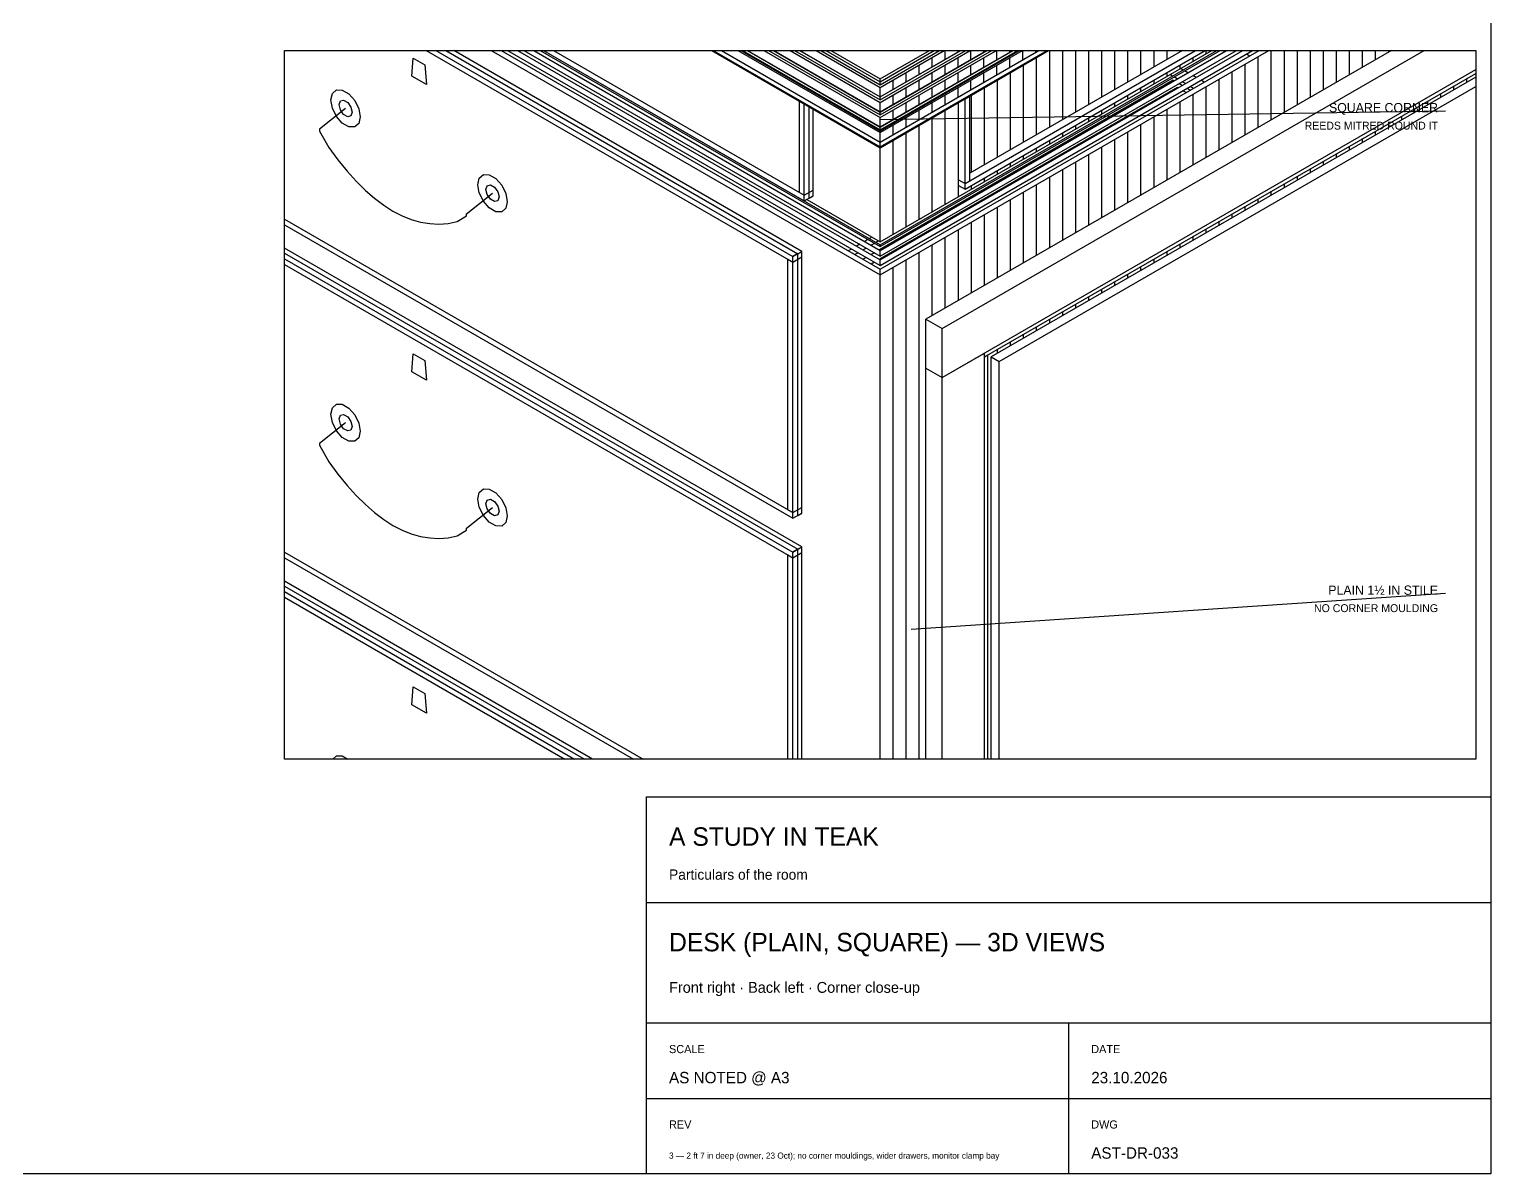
# Model space of a CAD drawing. Header units: inches. Extents: x 0.3 to 16.2, y 0.3 to 11.4.
# Drawn here: x 8.59 to 16.22, y 0.31 to 6.29 of the extents above; entities that cross this region are included whole.
import ezdxf
from ezdxf.enums import TextEntityAlignment as Align

# ---------------------------------------------------------------- set-up
doc = ezdxf.new("R2010")
doc.units = ezdxf.units.IN
doc.header["$LTSCALE"] = 0.009843
doc.header["$MEASUREMENT"] = 0
doc.layers.add('GEOMETRY', color=7, linetype='Continuous')
doc.layers.add('TEXT', color=7, linetype='Continuous')

msp = doc.modelspace()

# ---------------------------------------------------------------- linework, layer by layer
at = {"layer": 'GEOMETRY'}
for p, q in [((13.0315, 5.8209), (15.9843, 5.8661)), ((13.1933, 3.1587), (15.9843, 3.3465)), ((11.811, 1.7323), (16.2205, 1.7323)), ((11.811, 1.1024), (16.2205, 1.1024)), ((14.0157, 1.1024), (14.0157, 0.315)), ((11.811, 0.7087), (16.2205, 0.7087))]:
    msp.add_line(p, q, dxfattribs=at)
for points in [[(0.315, 11.378), (16.2205, 11.378), (16.2205, 0.315), (0.315, 0.315), (0.315, 11.378)], [(9.9213, 6.1811), (16.1417, 6.1811), (16.1417, 2.4803), (9.9213, 2.4803), (9.9213, 6.1811)], [(10.5854, 6.0472), (10.5937, 6.1406)], [(10.5937, 6.1406), (10.6535, 6.1063)], [(10.6535, 6.1063), (10.6618, 6.0028)], [(10.6601, 6.1811), (12.5756, 5.0752)], [(10.7112, 6.1811), (12.5756, 5.1047)], [(10.7112, 6.1811), (12.5756, 5.1047)], [(10.7627, 6.1811), (12.6012, 5.1197)], [(10.7627, 6.1811), (12.6012, 5.1197)], [(12.6224, 5.1319), (10.8051, 6.1811)], [(12.6224, 5.1319), (10.8051, 6.1811)], [(11.0008, 6.1811), (13.0315, 5.0087)], [(11.0519, 6.1811), (13.0315, 5.0382)], [(11.0519, 6.1811), (13.0315, 5.0382)], [(11.086, 6.1811), (13.0315, 5.0579)], [(11.0861, 6.1811), (13.0315, 5.0579)], [(11.1372, 6.1811), (13.0315, 5.0874)], [(11.1372, 6.1811), (13.0315, 5.0874)], [(11.1713, 6.1811), (13.0315, 5.1071)], [(11.1713, 6.1811), (13.0315, 5.1071)], [(11.2224, 6.1811), (13.0315, 5.1366)], [(11.2224, 6.1811), (13.0315, 5.1366)], [(11.2565, 6.1811), (13.0315, 5.1563)], [(11.2736, 6.1811), (13.0315, 5.1661)], [(11.2736, 6.1811), (13.0315, 5.1661)], [(11.2743, 6.1811), (12.6354, 5.3953)], [(11.3254, 6.1811), (12.6354, 5.4248)], [(11.3255, 6.1811), (12.6354, 5.4248)], [(11.3255, 6.1811), (12.6354, 5.4248)], [(12.1518, 6.1811), (13.0315, 5.6732)], [(12.16, 6.1811), (13.0315, 5.678)], [(12.2016, 6.1811), (13.0315, 5.702)], [(12.203, 6.1811), (13.0315, 5.7028)], [(12.2882, 6.1811), (13.0315, 5.752)], [(12.2882, 6.1811), (13.0315, 5.752)], [(12.3053, 6.1811), (13.0315, 5.7618)], [(12.3053, 6.1811), (13.0315, 5.7618)], [(12.3121, 6.1811), (13.0315, 5.7657)], [(12.338, 6.1811), (13.0315, 5.7807)], [(12.338, 6.1811), (13.0315, 5.7807)], [(12.338, 6.1811), (13.0315, 5.7807)], [(12.3394, 6.1811), (13.0315, 5.7815)], [(12.3394, 6.1811), (13.0315, 5.7815)], [(12.3394, 6.1811), (13.0315, 5.7815)], [(12.4246, 6.1811), (13.0315, 5.8307)], [(12.4246, 6.1811), (13.0315, 5.8307)], [(12.4485, 6.1811), (13.0315, 5.8445)], [(12.4744, 6.1811), (13.0315, 5.8594)], [(12.4744, 6.1811), (13.0315, 5.8594)], [(12.4744, 6.1811), (13.0315, 5.8594)], [(12.4757, 6.1811), (13.0315, 5.8602)], [(12.561, 6.1811), (13.0315, 5.9094)], [(12.561, 6.1811), (13.0315, 5.9094)], [(12.5849, 6.1811), (13.0315, 5.9232)], [(12.6108, 6.1811), (13.0315, 5.9382)], [(12.6108, 6.1811), (13.0315, 5.9382)], [(12.6108, 6.1811), (13.0315, 5.9382)], [(12.6121, 6.1811), (13.0315, 5.939)], [(12.6974, 6.1811), (13.0315, 5.9882)], [(12.6974, 6.1811), (13.0315, 5.9882)], [(12.7212, 6.1811), (13.0315, 6.002)], [(12.7471, 6.1811), (13.0315, 6.0169)], [(12.7471, 6.1811), (13.0315, 6.0169)], [(12.7485, 6.1811), (13.0315, 6.0177)], [(12.7737, 6.1811), (13.0315, 6.0323)], [(12.7737, 6.1811), (13.0315, 6.0323)], [(13.0315, 6.0177), (13.3145, 6.1811)], [(13.0315, 6.0323), (13.2892, 6.1811)], [(13.0315, 6.0323), (13.2892, 6.1811)], [(13.0315, 6.002), (13.3418, 6.1811)], [(13.0315, 6.0169), (13.3159, 6.1811)], [(13.0315, 6.0169), (13.3159, 6.1811)], [(13.0315, 5.939), (13.4509, 6.1811)], [(13.0315, 5.9882), (13.3656, 6.1811)], [(13.0315, 5.9882), (13.3656, 6.1811)], [(13.0315, 5.9382), (13.4523, 6.1811)], [(13.0315, 5.9232), (13.4782, 6.1811)], [(13.0315, 5.9382), (13.4523, 6.1811)], [(13.0315, 5.9382), (13.4523, 6.1811)], [(13.0315, 5.8602), (13.5873, 6.1811)], [(13.0315, 5.9094), (13.502, 6.1811)], [(13.0315, 5.9094), (13.502, 6.1811)], [(13.0315, 5.8594), (13.5887, 6.1811)], [(13.0315, 5.8445), (13.6146, 6.1811)], [(13.0315, 5.8594), (13.5887, 6.1811)], [(13.0315, 5.8594), (13.5887, 6.1811)], [(13.0315, 5.7815), (13.7237, 6.1811)], [(13.0315, 5.8307), (13.6384, 6.1811)], [(13.0315, 5.8307), (13.6384, 6.1811)], [(13.0315, 5.7807), (13.7251, 6.1811)], [(13.0315, 5.7657), (13.751, 6.1811)], [(13.0315, 5.7807), (13.7251, 6.1811)], [(13.0315, 5.7807), (13.7251, 6.1811)], [(13.0315, 5.7028), (13.8601, 6.1811)], [(13.0315, 5.752), (13.7748, 6.1811)], [(13.0315, 5.752), (13.7748, 6.1811)], [(13.0315, 5.702), (13.8615, 6.1811)], [(13.0315, 5.678), (13.903, 6.1811)], [(13.0315, 5.6732), (13.9112, 6.1811)], [(13.0315, 5.7618), (13.7578, 6.1811)], [(13.0315, 5.7618), (13.7578, 6.1811)], [(13.0315, 5.7815), (13.7237, 6.1811)], [(13.0315, 5.7815), (13.7237, 6.1811)], [(13.0315, 5.1811), (14.7636, 6.1811)], [(13.0315, 5.1563), (14.8065, 6.1811)], [(13.0315, 5.1661), (14.7895, 6.1811)], [(13.0315, 5.1661), (14.7895, 6.1811)], [(13.0315, 5.1071), (14.8918, 6.1811)], [(13.0315, 5.1366), (14.8407, 6.1811)], [(13.0315, 5.1366), (14.8407, 6.1811)], [(13.0315, 5.1071), (14.8918, 6.1811)], [(13.0315, 5.0579), (14.977, 6.1811)], [(13.0315, 5.0874), (14.9259, 6.1811)], [(13.0315, 5.0874), (14.9259, 6.1811)], [(13.0315, 5.0579), (14.977, 6.1811)], [(13.0315, 5.0087), (15.0623, 6.1811)], [(13.0315, 5.0382), (15.0111, 6.1811)], [(13.0315, 5.0382), (15.0111, 6.1811)], [(15.7015, 6.1811), (13.2705, 4.7776)], [(13.3028, 6.0953), (13.3028, 6.1445)], [(13.3555, 4.7283), (15.872, 6.1811)], [(13.3555, 4.7283), (15.872, 6.1811)], [(13.3705, 6.1346), (13.3705, 6.1811)], [(13.4382, 6.1736), (13.4382, 6.1811)], [(13.4382, 6.0949), (13.4382, 6.1441)], [(13.4748, 5.9291), (13.9113, 6.1811)], [(13.4748, 5.4567), (14.7296, 6.1811)], [(13.4748, 5.4862), (14.6785, 6.1811)], [(13.4748, 5.4862), (14.6785, 6.1811)], [(14.6105, 6.1811), (13.5004, 5.5402)], [(13.5059, 6.1343), (13.5059, 6.1811)], [(13.5736, 6.1732), (13.5736, 6.1811)], [(13.5736, 6.0945), (13.5736, 6.1437)], [(13.6413, 6.1335), (13.6413, 6.1811)], [(13.7091, 6.1728), (13.7091, 6.1811)], [(13.7091, 6.0941), (13.7091, 6.1433)], [(13.7772, 6.1331), (13.7772, 6.1811)], [(13.8449, 6.172), (13.8449, 6.1811)], [(13.8488, 5.7413), (13.8488, 6.1449)], [(13.9169, 5.7807), (13.9169, 6.1811)], [(13.985, 5.8201), (13.985, 6.1811)], [(14.0531, 5.8594), (14.0531, 6.1811)], [(14.1213, 5.8988), (14.1213, 6.1811)], [(14.1894, 5.9382), (14.1894, 6.1811)], [(14.2575, 5.9776), (14.2575, 6.1811)], [(14.3256, 6.0165), (14.3256, 6.1811)], [(14.3937, 6.0559), (14.3937, 6.1811)], [(14.4618, 6.0953), (14.4618, 6.1811)], [(14.5299, 6.1346), (14.5299, 6.1811)], [(14.598, 6.174), (14.598, 6.1811)], [(14.6661, 6.1248), (14.6661, 6.1445)], [(14.7343, 6.1642), (14.7343, 6.1811)], [(14.9136, 6.1811), (14.9197, 6.1776)], [(14.9382, 5.7406), (14.9382, 6.1098)], [(14.9453, 6.163), (14.9622, 6.1531)], [(15.0063, 5.7799), (15.0063, 6.1492)], [(15.0744, 5.8193), (15.0744, 6.1811)], [(15.1425, 5.8587), (15.1425, 6.1811)], [(15.2106, 5.898), (15.2106, 6.1811)], [(15.2787, 5.937), (15.2787, 6.1811)], [(15.3469, 5.9764), (15.3469, 6.1811)], [(15.415, 6.0157), (15.415, 6.1811)], [(15.4831, 6.0551), (15.4831, 6.1811)], [(15.5512, 6.0945), (15.5512, 6.1811)], [(15.6193, 6.1339), (15.6193, 6.1811)], [(15.6874, 6.1732), (15.6874, 6.1811)], [(10.6618, 6.0028), (10.5854, 6.0472)], [(13.0315, 6.0177), (13.0315, 6.0323)], [(13.1673, 6.0173), (13.1673, 6.0665)], [(13.235, 6.0563), (13.235, 6.1055)], [(13.3028, 6.0165), (13.3028, 6.0657)], [(13.3555, 4.4724), (16.1417, 6.0809)], [(13.3705, 6.0559), (13.3705, 6.1051)], [(13.4382, 6.0161), (13.4382, 6.0654)], [(13.5059, 6.0555), (13.5059, 6.1047)], [(13.5736, 6.0157), (13.5736, 6.065)], [(13.5772, 4.5807), (16.1417, 6.0613)], [(16.1417, 6.0415), (13.6114, 4.5807)], [(13.6413, 6.0547), (13.6413, 6.1039)], [(13.7126, 5.663), (13.7126, 6.0665)], [(13.7807, 5.702), (13.7807, 6.1055)], [(14.5299, 6.0461), (14.5299, 6.0657)], [(14.5575, 6.0472), (14.5445, 6.0547)], [(14.5831, 6.0323), (14.5657, 6.0425)], [(14.598, 6.0854), (14.598, 6.1051)], [(14.613, 6.0791), (14.6, 6.0866)], [(14.6382, 6.0646), (14.6213, 6.0744)], [(14.6811, 6.0398), (14.6638, 6.0496)], [(14.802, 5.6618), (14.802, 6.0311)], [(14.8701, 5.7012), (14.8701, 6.0705)], [(16.0961, 6.0154), (16.0961, 6.035)], [(10.1634, 5.9224), (10.1709, 5.9567)], [(10.1709, 5.9567), (10.1921, 5.9752)], [(10.1921, 5.9752), (10.2228, 5.9744)], [(10.2228, 5.9744), (10.2571, 5.9547)], [(10.2571, 5.9547), (10.2878, 5.9201)], [(14.5618, 6.0252), (13.0276, 5.1394)], [(14.5831, 5.9882), (13.0276, 5.0902)], [(13.0315, 6.002), (13.0315, 6.0169)], [(13.0315, 5.939), (13.0315, 5.9882)], [(13.0992, 5.978), (13.0992, 6.0272)], [(13.1673, 5.9386), (13.1673, 5.9878)], [(13.235, 5.9776), (13.235, 6.0268)], [(13.3028, 5.9378), (13.3028, 5.987)], [(13.3705, 5.9772), (13.3705, 6.0264)], [(13.4382, 5.9374), (13.4382, 5.9866)], [(13.5059, 5.9768), (13.5059, 6.026)], [(13.5764, 5.5843), (13.5764, 5.9878)], [(13.6445, 5.6236), (13.6445, 6.0272)], [(13.6539, 4.5559), (16.1417, 5.9924)], [(13.6539, 4.5559), (16.1417, 5.9924)], [(14.3937, 5.9673), (14.3937, 5.987)], [(14.4618, 6.0067), (14.4618, 6.0264)], [(14.5657, 6.0228), (14.5618, 6.0252)], [(14.5874, 5.9858), (14.5831, 5.9882)], [(14.6087, 5.998), (14.5913, 6.0079)], [(14.6256, 6.0079), (14.6087, 6.0177)], [(14.6299, 5.961), (14.613, 5.9709)], [(14.6512, 5.9736), (14.6343, 5.9831)], [(14.6681, 5.9831), (14.6512, 5.9929)], [(14.7236, 6.0154), (14.7067, 6.0252)], [(14.7343, 5.6228), (14.7343, 5.9917)], [(15.9598, 5.9366), (15.9598, 5.9563)], [(16.028, 5.976), (16.028, 5.9957)], [(10.2402, 5.8783), (10.1035, 5.7701)], [(10.1709, 5.8799), (10.1634, 5.9224)], [(10.1921, 5.8366), (10.1709, 5.8799)], [(10.2059, 5.898), (10.2126, 5.9173)], [(10.2126, 5.8713), (10.2059, 5.898)], [(10.2126, 5.9173), (10.2295, 5.9217)], [(10.2295, 5.9217), (10.2508, 5.9094)], [(10.2508, 5.9094), (10.2677, 5.8854)], [(10.2677, 5.8854), (10.274, 5.8587)], [(10.2878, 5.9201), (10.3091, 5.8768)], [(12.6098, 5.4394), (12.6098, 5.9217)], [(12.6354, 5.4248), (12.6354, 5.9071)], [(12.661, 5.4098), (12.661, 5.8874)], [(13.0315, 5.9382), (13.0315, 5.9528)], [(13.0315, 5.9232), (13.0315, 5.9382)], [(13.0315, 5.8602), (13.0315, 5.9094)], [(13.0992, 5.8992), (13.0992, 5.9484)], [(13.1673, 5.8598), (13.1673, 5.9091)], [(13.235, 5.8988), (13.235, 5.948)], [(13.3028, 5.8591), (13.3028, 5.9083)], [(13.3705, 5.8984), (13.3705, 5.9476)], [(13.4402, 5.4169), (13.4402, 5.9091)], [(13.4409, 5.5059), (13.4409, 5.9094)], [(13.4748, 5.9291), (13.5004, 5.9437)], [(13.4748, 5.9291), (13.5004, 5.9437)], [(13.4748, 5.4862), (13.4748, 5.9291)], [(13.5004, 5.5008), (13.5004, 5.9437)], [(13.5083, 5.5449), (13.5083, 5.9484)], [(14.2575, 5.889), (14.2575, 5.9087)], [(14.3256, 5.928), (14.3256, 5.9476)], [(14.598, 5.5441), (14.598, 5.913)], [(14.6661, 5.5835), (14.6661, 5.9524)], [(15.8236, 5.8579), (15.8236, 5.8776)], [(15.8917, 5.8972), (15.8917, 5.9169)], [(10.2228, 5.802), (10.1921, 5.8366)], [(10.2295, 5.8469), (10.2126, 5.8713)], [(10.2571, 5.7819), (10.2228, 5.802)], [(10.2508, 5.8346), (10.2295, 5.8469)], [(10.2677, 5.8394), (10.2508, 5.8346)], [(10.274, 5.8587), (10.2677, 5.8394)], [(10.3091, 5.8768), (10.3169, 5.8339)], [(10.3169, 5.8339), (10.3091, 5.8)], [(12.6823, 5.4516), (12.6823, 5.8752)], [(12.6823, 5.422), (12.6823, 5.8748)], [(13.0315, 5.8594), (13.0315, 5.874)], [(13.0315, 5.8445), (13.0315, 5.8594)], [(13.0315, 5.7815), (13.0315, 5.8307)], [(13.0315, 5.1811), (13.0315, 5.8012)], [(13.0992, 5.8205), (13.0992, 5.8697)], [(13.1673, 5.7811), (13.1673, 5.8303)], [(13.235, 5.8201), (13.235, 5.8693)], [(13.3039, 5.3382), (13.3039, 5.8303)], [(13.372, 5.3776), (13.372, 5.8697)], [(14.1213, 5.8102), (14.1213, 5.8299)], [(14.1894, 5.8496), (14.1894, 5.8693)], [(14.4618, 5.4654), (14.4618, 5.8346)], [(14.5299, 5.5047), (14.5299, 5.8736)], [(15.7555, 5.8189), (15.7555, 5.8386)], [(10.1035, 5.7701), (10.1035, 5.7602)], [(10.1035, 5.7602), (10.1516, 5.6748)], [(10.2878, 5.7815), (10.2571, 5.7819)], [(10.3091, 5.8), (10.2878, 5.7815)], [(13.0315, 5.7807), (13.0315, 5.7953)], [(13.0315, 5.7421), (13.0315, 5.7815)], [(13.0315, 5.7657), (13.0315, 5.7807)], [(13.0315, 5.7224), (13.0315, 5.7618)], [(13.0315, 5.7028), (13.0315, 5.752)], [(13.0315, 5.7028), (13.0315, 5.7421)], [(13.0992, 5.7417), (13.0992, 5.7909)], [(13.1677, 5.2598), (13.1677, 5.752)], [(13.2358, 5.2992), (13.2358, 5.7913)], [(13.985, 5.7315), (13.985, 5.7512)], [(14.0531, 5.7709), (14.0531, 5.7906)], [(14.3256, 5.3866), (14.3256, 5.7559)], [(14.3937, 5.426), (14.3937, 5.7953)], [(15.6193, 5.7402), (15.6193, 5.7598)], [(15.6874, 5.7795), (15.6874, 5.7992)], [(10.1516, 5.6748), (10.1996, 5.6091)], [(13.0315, 5.702), (13.0315, 5.7165)], [(13.0315, 5.678), (13.0315, 5.7126)], [(13.0315, 5.6732), (13.0315, 5.7028)], [(13.0996, 5.2205), (13.0996, 5.7126)], [(13.8488, 5.6528), (13.8488, 5.6724)], [(13.9169, 5.6921), (13.9169, 5.7118)], [(14.1894, 5.3083), (14.1894, 5.6772)], [(14.2575, 5.3476), (14.2575, 5.7165)], [(15.4831, 5.6614), (15.4831, 5.6811)], [(15.5512, 5.7008), (15.5512, 5.7205)], [(10.1996, 5.6091), (10.2476, 5.5504)], [(13.7126, 5.5744), (13.7126, 5.5941)], [(13.7807, 5.6134), (13.7807, 5.6331)], [(14.0531, 5.2295), (14.0531, 5.5984)], [(14.1213, 5.2689), (14.1213, 5.6378)], [(15.3469, 5.5827), (15.3469, 5.6024)], [(15.415, 5.622), (15.415, 5.6417)], [(10.2476, 5.5504), (10.2953, 5.4976)], [(10.2953, 5.4976), (10.3433, 5.4504)], [(10.9303, 5.4795), (10.9382, 5.5138)], [(10.9382, 5.5138), (10.9594, 5.5323)], [(10.9594, 5.5323), (10.9902, 5.5315)], [(10.9902, 5.5315), (11.0244, 5.5118)], [(11.0244, 5.5118), (11.0551, 5.4772)], [(13.4409, 5.5059), (13.4748, 5.4862)], [(13.4409, 5.5059), (13.4748, 5.4862)], [(13.4409, 5.5059), (13.4748, 5.4862)], [(13.4409, 5.4764), (13.4409, 5.5059)], [(13.4748, 5.4862), (13.5004, 5.5008)], [(13.5764, 5.4957), (13.5764, 5.5154)], [(13.6445, 5.535), (13.6445, 5.5547)], [(13.9169, 5.1508), (13.9169, 5.5201)], [(13.985, 5.1902), (13.985, 5.5594)], [(15.2106, 5.5043), (15.2106, 5.524)], [(15.2787, 5.5433), (15.2787, 5.563)], [(10.3433, 5.4504), (10.3913, 5.4087)], [(10.8709, 5.3272), (11.0071, 5.4354)], [(10.9382, 5.437), (10.9303, 5.4795)], [(10.9594, 5.3937), (10.9382, 5.437)], [(10.9732, 5.4551), (10.9795, 5.4744)], [(10.9795, 5.4283), (10.9732, 5.4551)], [(10.9795, 5.4744), (10.9969, 5.4787)], [(10.9969, 5.4039), (10.9795, 5.4283)], [(10.9969, 5.4787), (11.0177, 5.4665)], [(11.0177, 5.4665), (11.0346, 5.4425)], [(11.0346, 5.4425), (11.0413, 5.4157)], [(11.0551, 5.4772), (11.0764, 5.4339)], [(11.0764, 5.4339), (11.0839, 5.3909)], [(12.6098, 5.4394), (12.6354, 5.4248)], [(12.6354, 5.4248), (12.6823, 5.4516)], [(12.6354, 5.4248), (12.6823, 5.4516)], [(12.6354, 5.4248), (12.6823, 5.4516)], [(12.6354, 5.3953), (12.6354, 5.4248)], [(12.6354, 5.3953), (12.6823, 5.422)], [(12.661, 5.4098), (12.6823, 5.422)], [(12.6823, 5.422), (12.6823, 5.4516)], [(13.4409, 5.4764), (13.4748, 5.4567)], [(13.4748, 5.4567), (13.4748, 5.4862)], [(13.5083, 5.4563), (13.5083, 5.476)], [(13.7807, 5.072), (13.7807, 5.4413)], [(13.8488, 5.1114), (13.8488, 5.4807)], [(15.0744, 5.4256), (15.0744, 5.4453)], [(15.1425, 5.465), (15.1425, 5.4846)], [(10.3913, 5.4087), (10.4394, 5.3724)], [(10.4394, 5.3724), (10.4874, 5.3417)], [(10.9902, 5.3591), (10.9594, 5.3937)], [(11.0244, 5.339), (10.9902, 5.3591)], [(11.0177, 5.3917), (10.9969, 5.4039)], [(11.0346, 5.3965), (11.0177, 5.3917)], [(11.0413, 5.4157), (11.0346, 5.3965)], [(11.0764, 5.3571), (11.0551, 5.3386)], [(11.0839, 5.3909), (11.0764, 5.3571)], [(12.648, 5.4024), (13.0315, 5.1811)], [(13.6445, 4.9937), (13.6445, 5.3626)], [(13.7126, 5.0331), (13.7126, 5.402)], [(14.9382, 5.3469), (14.9382, 5.3665)], [(15.0063, 5.3862), (15.0063, 5.4059)], [(9.9213, 5.3003), (12.5756, 3.7677)], [(9.9213, 5.3002), (12.5756, 3.7677)], [(9.9213, 5.3002), (12.5756, 3.7677)], [(9.9213, 5.2707), (12.5756, 3.7382)], [(10.4874, 5.3417), (10.535, 5.3169)], [(10.535, 5.3169), (10.5831, 5.298)], [(10.5831, 5.298), (10.6311, 5.2843)], [(10.6311, 5.2843), (10.6791, 5.2764)], [(10.6791, 5.2764), (10.7272, 5.2736)], [(10.7272, 5.2736), (10.7748, 5.2768)], [(10.7748, 5.2768), (10.8228, 5.287)], [(10.8228, 5.287), (10.8709, 5.3173)], [(10.8709, 5.3173), (10.8709, 5.3272)], [(11.0551, 5.3386), (11.0244, 5.339)], [(13.5083, 4.915), (13.5083, 5.2843)], [(13.5764, 4.9543), (13.5764, 5.3232)], [(14.802, 5.2681), (14.802, 5.2878)], [(14.8701, 5.3075), (14.8701, 5.3272)], [(12.9677, 5.1933), (12.9508, 5.1835)], [(12.989, 5.2059), (12.9764, 5.1984)], [(13.372, 4.8362), (13.372, 5.2055)], [(13.4402, 4.8756), (13.4402, 5.2449)], [(14.6661, 5.1898), (14.6661, 5.2094)], [(14.7343, 5.2291), (14.7343, 5.2488)], [(12.6224, 3.5882), (9.9213, 5.1477)], [(12.6224, 3.5882), (9.9213, 5.1477)], [(9.9213, 5.1232), (12.6012, 3.576)], [(9.9213, 5.1232), (12.6012, 3.576)], [(12.5756, 5.1047), (12.6224, 5.1319)], [(12.5756, 5.1047), (12.6224, 5.1319)], [(12.5969, 5.1169), (12.5756, 5.1047)], [(12.6012, 5.1197), (12.6224, 5.1319)], [(12.6012, 5.1197), (12.6224, 5.1319)], [(12.6012, 3.7531), (12.6012, 5.1197)], [(12.6224, 3.7654), (12.6224, 5.1319)], [(12.6224, 5.1024), (12.6224, 5.1319)], [(12.8823, 5.1441), (12.8654, 5.1343)], [(12.9165, 5.1244), (12.8996, 5.1146)], [(12.9252, 5.1689), (12.9079, 5.1591)], [(12.9591, 5.1492), (12.9421, 5.1394)], [(13.002, 5.1736), (12.9846, 5.1638)], [(13.002, 5.1244), (12.9846, 5.1146)], [(13.0232, 5.1862), (13.0102, 5.1787)], [(13.0315, 5.1563), (13.0315, 5.1661)], [(13.0315, 5.1071), (13.0315, 5.1366)], [(13.0315, 5.1169), (13.0315, 5.1268)], [(13.0315, 5.1071), (13.0315, 5.1169)], [(13.2358, 2.4803), (13.2358, 5.1268)], [(13.3039, 4.7969), (13.3039, 5.1661)], [(14.5299, 5.111), (14.5299, 5.1307)], [(14.598, 5.1504), (14.598, 5.1701)], [(9.9213, 5.0935), (12.5756, 3.561)], [(9.9213, 5.0935), (12.5756, 3.561)], [(9.9213, 5.064), (12.5756, 3.5315)], [(12.55, 5.0902), (12.5756, 5.0752)], [(12.55, 5.0902), (12.5756, 5.0752)], [(12.55, 3.7827), (12.55, 5.0902)], [(12.5756, 5.0752), (12.5756, 5.1047)], [(12.5756, 5.0752), (12.6224, 5.1024)], [(12.5756, 5.0752), (12.6224, 5.1024)], [(12.5756, 5.0752), (12.6224, 5.1024)], [(12.5756, 3.7677), (12.5756, 5.0752)], [(12.6224, 3.7949), (12.6224, 5.1024)], [(12.9591, 5.1), (12.9421, 5.0902)], [(13.002, 5.0752), (12.9846, 5.0654)], [(13.0315, 5.0579), (13.0315, 5.0874)], [(13.0315, 5.0677), (13.0315, 5.0776)], [(13.0315, 5.0579), (13.0315, 5.0677)], [(13.0315, 5.0087), (13.0315, 5.0382)], [(13.0996, 2.4803), (13.0996, 5.048)], [(13.1677, 2.4803), (13.1677, 5.0874)], [(14.3937, 5.0323), (14.3937, 5.052)], [(14.4618, 5.0717), (14.4618, 5.0913)], [(13.0315, 2.4803), (13.0315, 5.0335)], [(13.0315, 5.0185), (13.0315, 5.0283)], [(14.2575, 4.9539), (14.2575, 4.9736)], [(14.3256, 4.9929), (14.3256, 5.0126)], [(14.1213, 4.8752), (14.1213, 4.8949)], [(14.1894, 4.9146), (14.1894, 4.9343)], [(13.985, 4.7965), (13.985, 4.8161)], [(14.0531, 4.8358), (14.0531, 4.8555)], [(13.2705, 4.7776), (13.3555, 4.7283)], [(13.2705, 4.7776), (13.3555, 4.7283)], [(13.2705, 4.5217), (13.2705, 4.7776)], [(13.8488, 4.7177), (13.8488, 4.7374)], [(13.9169, 4.7571), (13.9169, 4.7768)], [(13.3555, 4.4724), (13.3555, 4.7283)], [(13.7126, 4.6394), (13.7126, 4.6591)], [(13.7807, 4.6783), (13.7807, 4.698)], [(10.5854, 4.5035), (10.5937, 4.5972)], [(10.5937, 4.5972), (10.6535, 4.5626)], [(13.3555, 4.4724), (13.5772, 4.6004)], [(13.3555, 4.4724), (13.5772, 4.6004)], [(13.5772, 2.4803), (13.5772, 4.6004)], [(13.5772, 4.5807), (13.5941, 4.5906)], [(13.5772, 4.5807), (13.5941, 4.5906)], [(13.5941, 2.4803), (13.5941, 4.5906)], [(13.6114, 4.5807), (13.6539, 4.5559)], [(13.6114, 4.5807), (13.6539, 4.5559)], [(13.6114, 2.4803), (13.6114, 4.5807)], [(13.6445, 4.6), (13.6445, 4.6197)], [(10.6618, 4.4594), (10.5854, 4.5035)], [(10.6535, 4.5626), (10.6618, 4.4594)], [(13.2705, 4.5217), (13.3555, 4.4724)], [(13.2705, 4.5217), (13.3555, 4.4724)], [(13.2705, 4.5217), (13.3555, 4.4724)], [(13.2705, 2.4803), (13.2705, 4.5217)], [(13.6539, 2.4803), (13.6539, 4.5559)], [(13.3555, 2.4803), (13.3555, 4.4724)], [(10.1634, 4.2815), (10.1709, 4.3154)], [(10.1709, 4.2386), (10.1634, 4.2815)], [(10.1709, 4.3154), (10.1921, 4.3339)], [(10.1921, 4.3339), (10.2228, 4.3331)], [(10.2059, 4.2567), (10.2126, 4.276)], [(10.2126, 4.276), (10.2295, 4.2807)], [(10.2228, 4.3331), (10.2571, 4.3134)], [(10.2295, 4.2807), (10.2508, 4.2685)], [(10.2571, 4.3134), (10.2878, 4.2787)], [(10.2878, 4.2787), (10.3091, 4.2354)], [(10.2402, 4.237), (10.1035, 4.1287)], [(10.1921, 4.1953), (10.1709, 4.2386)], [(10.2126, 4.2299), (10.2059, 4.2567)], [(10.2295, 4.2055), (10.2126, 4.2299)], [(10.2508, 4.1937), (10.2295, 4.2055)], [(10.2508, 4.2685), (10.2677, 4.2441)], [(10.2677, 4.198), (10.2508, 4.1937)], [(10.2677, 4.2441), (10.274, 4.2173)], [(10.274, 4.2173), (10.2677, 4.198)], [(10.3091, 4.2354), (10.3169, 4.1929)], [(10.1035, 4.1287), (10.1035, 4.1189)], [(10.2228, 4.1606), (10.1921, 4.1953)], [(10.2571, 4.1409), (10.2228, 4.1606)], [(10.2878, 4.1402), (10.2571, 4.1409)], [(10.3091, 4.1587), (10.2878, 4.1402)], [(10.3169, 4.1929), (10.3091, 4.1587)], [(10.1035, 4.1189), (10.1516, 4.0335)], [(10.1516, 4.0335), (10.1996, 3.9677)], [(10.1996, 3.9677), (10.2476, 3.9091)], [(10.2476, 3.9091), (10.2953, 3.8563)], [(10.2953, 3.8563), (10.3433, 3.8091)], [(10.9303, 3.8386), (10.9382, 3.8724)], [(10.9382, 3.7957), (10.9303, 3.8386)], [(10.9382, 3.8724), (10.9594, 3.8909)], [(10.9594, 3.8909), (10.9902, 3.8902)], [(10.9732, 3.8138), (10.9795, 3.8331)], [(10.9795, 3.8331), (10.9969, 3.8378)], [(10.9902, 3.8902), (11.0244, 3.8705)], [(10.9969, 3.8378), (11.0177, 3.8256)], [(11.0177, 3.8256), (11.0346, 3.8012)], [(11.0244, 3.8705), (11.0551, 3.8358)], [(11.0551, 3.8358), (11.0764, 3.7925)], [(10.3433, 3.8091), (10.3913, 3.7673)], [(10.3913, 3.7673), (10.4394, 3.7311)], [(10.8709, 3.6858), (11.0071, 3.7941)], [(10.9594, 3.7524), (10.9382, 3.7957)], [(10.9902, 3.7177), (10.9594, 3.7524)], [(10.9795, 3.787), (10.9732, 3.8138)], [(10.9969, 3.7626), (10.9795, 3.787)], [(11.0177, 3.7508), (10.9969, 3.7626)], [(11.0346, 3.7551), (11.0177, 3.7508)], [(11.0346, 3.8012), (11.0413, 3.7744)], [(11.0413, 3.7744), (11.0346, 3.7551)], [(11.0764, 3.7925), (11.0839, 3.75)], [(11.0839, 3.75), (11.0764, 3.7157)], [(12.55, 3.7827), (12.5756, 3.7677)], [(12.5756, 3.7677), (12.6224, 3.7949)], [(12.5756, 3.7677), (12.6224, 3.7949)], [(12.5756, 3.7677), (12.6224, 3.7949)], [(12.5756, 3.7382), (12.5756, 3.7677)], [(12.5756, 3.7382), (12.6224, 3.7654)], [(12.6012, 3.7531), (12.6224, 3.7654)], [(12.6224, 3.7654), (12.6224, 3.7949)], [(10.4394, 3.7311), (10.4874, 3.7008)], [(10.4874, 3.7008), (10.535, 3.6756)], [(10.535, 3.6756), (10.5831, 3.6567)], [(10.8228, 3.6461), (10.8709, 3.676)], [(10.8709, 3.676), (10.8709, 3.6858)], [(11.0244, 3.698), (10.9902, 3.7177)], [(11.0551, 3.6972), (11.0244, 3.698)], [(11.0764, 3.7157), (11.0551, 3.6972)], [(10.5831, 3.6567), (10.6311, 3.6429)], [(10.6311, 3.6429), (10.6791, 3.635)], [(10.6791, 3.635), (10.7272, 3.6323)], [(10.7272, 3.6323), (10.7748, 3.6354)], [(10.7748, 3.6354), (10.8228, 3.6461)], [(12.5756, 3.561), (12.6224, 3.5882)], [(12.5756, 3.561), (12.6224, 3.5882)], [(12.6012, 3.576), (12.6224, 3.5882)], [(12.6012, 3.576), (12.6224, 3.5882)], [(12.6224, 2.4803), (12.6224, 3.5882)], [(12.6224, 3.5587), (12.6224, 3.5882)], [(9.9213, 3.5616), (11.7941, 2.4803)], [(9.9213, 3.5616), (11.7941, 2.4803)], [(9.9213, 3.5615), (11.794, 2.4803)], [(9.9213, 3.5321), (11.743, 2.4803)], [(12.55, 3.5465), (12.5756, 3.5315)], [(12.55, 3.5465), (12.5756, 3.5315)], [(12.55, 2.4803), (12.55, 3.5465)], [(12.5969, 3.5736), (12.5756, 3.561)], [(12.5756, 3.5315), (12.5756, 3.561)], [(12.5756, 3.5315), (12.6224, 3.5587)], [(12.5756, 3.5315), (12.6224, 3.5587)], [(12.5756, 3.5315), (12.6224, 3.5587)], [(12.5756, 2.4803), (12.5756, 3.5315)], [(12.6012, 2.4803), (12.6012, 3.576)], [(12.6224, 2.4803), (12.6224, 3.5587)], [(11.5293, 2.4803), (9.9213, 3.4087)], [(11.5293, 2.4803), (9.9213, 3.4087)], [(9.9213, 3.3842), (11.4869, 2.4803)], [(9.9213, 3.3842), (11.4869, 2.4803)], [(9.9213, 3.3549), (11.4361, 2.4803)], [(9.9213, 3.3549), (11.4361, 2.4803)], [(9.9213, 3.3254), (11.385, 2.4803)], [(10.5854, 2.7646), (10.5937, 2.8583)], [(10.5937, 2.8583), (10.6535, 2.8236)], [(10.6618, 2.7205), (10.5854, 2.7646)], [(10.6535, 2.8236), (10.6618, 2.7205)], [(10.1726, 2.4803), (10.1921, 2.4976)], [(10.1921, 2.4976), (10.2228, 2.4969)], [(10.2228, 2.4969), (10.2516, 2.4803)], [(11.811, 2.2835), (16.2205, 2.2835), (16.2205, 0.315), (11.811, 0.315), (11.811, 2.2835)]]:
    msp.add_lwpolyline(points, dxfattribs=at)

# ---------------------------------------------------------------- texts
at = {"layer": 'TEXT'}
for s, height, p in [('SQUARE CORNER', 0.048189, (15.9449, 5.8583)), ('REEDS MITRED ROUND IT', 0.041102, (15.9449, 5.7677)), ('PLAIN 1½ IN STILE', 0.048189, (15.9449, 3.3386)), ('NO CORNER MOULDING', 0.041102, (15.9449, 3.248))]:
    msp.add_text(s, height=height, dxfattribs=at).set_placement(p, align=Align.RIGHT)
for s, height, p in [('A STUDY IN TEAK', 0.096378, (11.9291, 2.0276)), ('Particulars of the room', 0.053858, (11.9291, 1.8504)), ('DESK (PLAIN, SQUARE) — 3D VIEWS', 0.096378, (11.9291, 1.4764)), ('Front right · Back left · Corner close-up', 0.056693, (11.9291, 1.2598)), ('SCALE', 0.04252, (11.9291, 0.9449)), ('DATE', 0.04252, (14.1339, 0.9449)), ('AS NOTED @ A3', 0.059528, (11.9291, 0.7874)), ('23.10.2026', 0.05953, (14.1339, 0.7874)), ('REV', 0.04252, (11.9291, 0.5512)), ('DWG', 0.04252, (14.1339, 0.5512)), ('3 — 2 ft 7 in deep (owner, 23 Oct); no corner mouldings, wider drawers, monitor clamp bay', 0.032105, (11.9291, 0.3937)), ('AST-DR-033', 0.05953, (14.1339, 0.3937))]:
    msp.add_text(s, height=height, dxfattribs=at).set_placement(p)

doc.saveas('drawing.dxf')
